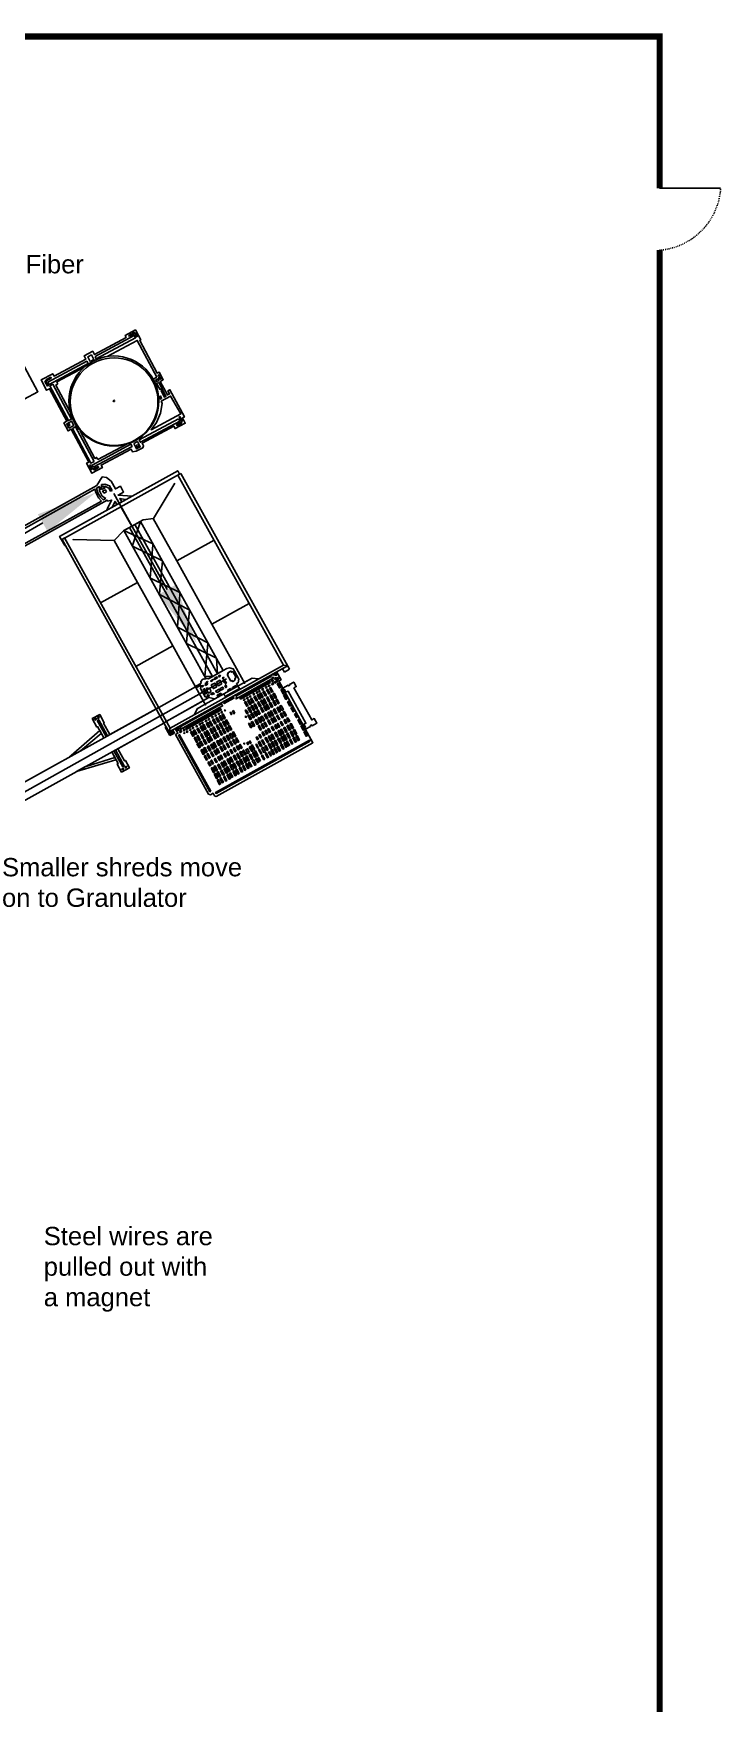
# Model space of a CAD drawing. Header units: millimetres. Extents: x 3191 to 879702, y -27549 to 222194.
# Drawn here: x 657464 to 668730, y 12165 to 39535 of the extents above; entities that cross this region are included whole.
import ezdxf
from ezdxf import colors
from ezdxf.entities.mleader import LeaderData, LeaderLine
from ezdxf.math import Vec2, Vec3

# ---------------------------------------------------------------- set-up
doc = ezdxf.new("R2010")
doc.units = ezdxf.units.MM
doc.header["$MEASUREMENT"] = 0
doc.linetypes.add('ACAD_ISO03W100', pattern=[30, 12, -18])
for name, color, linetype in [('Dashed', 7, 'ACAD_ISO03W100'), ('Flow', 20, 'Continuous'), ('Granulator', 11, 'Continuous')]:
    doc.layers.add(name, color=color, linetype=linetype)
doc.styles.get("Standard").update_dxf_attribs({"font": 'arial.ttf'})

msp = doc.modelspace()

# ---------------------------------------------------------------- linework, layer by layer
msp.add_line((668730.12653, 36996.71558), (667730.12653, 36996.71558))
at = {"const_width": 100}
for points in [[(667730.12653, 36996.71558), (667730.12653, 39485.35625), (627666.00555, 39485.35625)], [(646145.2189, -7514.64375), (667730.12653, -7514.64375), (667730.12653, 35983.22732)]]:
    msp.add_lwpolyline(points, dxfattribs=at)
at = {"layer": 'Dashed'}
msp.add_arc((667646.3381, 37065.99038), 1086.00016, 274.424952193, 356.342679491, dxfattribs=at)
at = {"layer": 'Granulator'}
for p, q in [((661563.95869, 29182.84187), (659833.59662, 32298.25963)), ((659880.0684, 32324.07093), (661661.93581, 29115.92075)), ((657933.76231, 31243.05564), (657924.21382, 31237.75223)), ((657924.21382, 31237.75223), (657977.63327, 31141.57358)), ((657933.76231, 31243.05564), (657975.6965, 31266.34669)), ((659685.99223, 28088.26605), (657933.76231, 31243.05564)), ((657975.6965, 31266.34669), (659706.05857, 28150.92893)), ((657977.63327, 31141.57358), (657992.97128, 31133.51334)), ((657992.97128, 31133.51334), (657994.2192, 31134.20646)), ((661632.29833, 29169.28134), (659672.84495, 28080.9638)), ((659706.05857, 28150.92893), (661563.95869, 29182.84187)), ((661548.79889, 29122.90417), (661632.29833, 29169.28134)), ((661578.43638, 29069.54358), (661548.79889, 29122.90417)), ((661563.95869, 29182.84187), (661632.29833, 29169.28134)), ((661632.29833, 29169.28134), (661563.95869, 29182.84187)), ((661661.93581, 29115.92075), (661578.43638, 29069.54358)), ((659625.78915, 28165.68507), (659638.93643, 28172.98732)), ((659672.84495, 28080.9638), (659625.78915, 28165.68507)), ((659638.93643, 28172.98732), (659685.99223, 28088.26605)), ((659685.99223, 28088.26605), (659672.84495, 28080.9638)), ((659672.84495, 28080.9638), (659702.43563, 28027.68748)), ((659706.05857, 28150.92893), (659685.99223, 28088.26605)), ((659685.99223, 28088.26605), (659706.05857, 28150.92893)), ((659748.44292, 28122.95234), (659685.99223, 28088.26605)), ((659702.43563, 28027.68748), (659778.03359, 28069.67602)), ((659778.03359, 28069.67602), (659748.44292, 28122.95234))]:
    msp.add_line(p, q, dxfattribs=at)
for points in [[(659141.3542, 34666.32927), (659222.8592, 34513.51019), (659206.01908, 34504.52863), (659492.25029, 33967.85492), (659524.72749, 33985.17641), (659592.11351, 33858.82994), (659542.79664, 33832.52713), (659661.52463, 33609.91622), (659696.40744, 33628.52072), (659670.095, 33677.85564), (659702.57175, 33695.17689), (659940.02772, 33249.95506), (659908.75355, 33233.2752), (659954.3194, 33147.84078), (659787.12263, 33058.66754), (659766.58584, 33097.17332), (659245.75027, 32819.38928), (659269.84962, 32774.20382), (659255.24049, 32746.39955), (659147.16211, 32688.75669), (659088.32155, 32678.59927), (659064.6514, 32722.97998), (658572.58454, 32460.53953), (658594.21441, 32419.98425), (658422.0997, 32328.18806), (658335.10236, 32491.3051), (658370.5821, 32510.22797), (658084.21632, 33047.15399), (658033.63871, 33020.17877), (657963.55751, 33151.57861), (658013.38015, 33178.15116), (657727.99791, 33713.23308), (657680.29639, 33687.7918), (657589.67416, 33857.70538), (657779.90623, 33959.16434), (657801.65557, 33918.38508), (658325.92935, 34198.00287), (658297.39438, 34251.50495), (658436.55773, 34325.72676), (658463.99773, 34274.27772), (658986.24202, 34552.8131), (658968.89761, 34585.33328), (659136.79393, 34674.87962), (659141.3542, 34666.32927)], [(659486.37342, 33903.15216), (659166.21643, 34503.43556), (658673.62222, 34240.71385)], [(656857.65184, 33299.96246), (656897.05865, 33226.07603), (656857.65184, 33299.96246), (657537.18647, 33662.38755), (657145.55631, 34396.68069), (656480.21064, 34041.82319), (656349.84023, 34286.26325), (656871.8408, 33307.53005), (656349.84023, 34286.26325), (656206.11031, 34209.60589), (656770.45029, 33151.48776)], [(657863.17918, 33790.82461), (657845.76111, 33823.4829), (658293.29814, 34062.17368)], [(657863.17918, 33790.82461), (657830.53338, 33773.4132), (658071.09032, 33322.37717)], [(659486.37342, 33903.15216), (659427.37363, 33871.68503)], [(659520.5832, 33816.93627), (659484.14141, 33797.50029), (659533.96439, 33704.0839), (659568.53615, 33706.91407), (659577.85264, 33689.44597), (659556.59485, 33678.10828), (659611.27888, 33575.5776), (659637.09178, 33589.34473), (659520.5832, 33816.93627)], [(659557.22975, 33508.70545), (659712.86626, 33591.7131), (659879.59864, 33299.20766), (659392.94952, 33039.65673), (659479.94296, 33156.29204), (659545.87267, 33312.42), (659572.16856, 33467.89631), (659557.22975, 33508.70545)], [(659541.00449, 33592.58255), (659543.24017, 33541.64139), (659566.62243, 33554.11216), (659545.21036, 33594.25905), (659541.00449, 33592.58255)], [(658518.65616, 32550.96351), (658499.61806, 32586.65931), (658471.52737, 32571.67734), (658229.81952, 33024.87129)], [(658518.65616, 32550.96351), (658994.91751, 32804.9742)], [(659831.68313, 32369.30365), (659082.72307, 31953.31704), (658853.39438, 31970.32579), (658942.68936, 32019.92191), (658890.37945, 32114.1029), (658809.52172, 32069.19298), (658737.30307, 32199.21853), (658663.191, 32256.45969), (658591.79986, 32267.38867), (658503.18446, 32127.12364), (656807.1904, 31185.1364)], [(659831.68313, 32369.30365), (657893.60642, 31292.85911), (657924.21382, 31237.75223), (659861.14217, 32313.55894), (659830.53476, 32368.66582), (659861.14217, 32313.55894), (659880.0684, 32324.07093)], [(658581.80925, 31870.40831), (658533.50137, 31922.94891), (658484.80862, 32010.61741), (658472.07776, 32063.79938), (656825.92388, 31149.49431), (656931.42554, 30959.54461), (658581.80925, 31870.40831)], [(659783.34207, 32162.8817), (659433.76537, 31585.39755), (659260.87676, 31562.17353), (658940.55595, 31384.26128), (658789.71575, 31227.68019), (658113.96279, 31240.13429), (658789.71575, 31227.68019), (659172.19311, 30539.05161), (658566.50029, 30202.63833), (659172.19311, 30539.05161), (659750.90588, 29497.11243), (659145.21305, 29160.69916), (659750.90588, 29497.11243), (660123.38885, 28826.47817), (659517.69603, 28490.0649), (660123.38885, 28826.47817), (660287.0403, 28531.83312), (660281.33013, 28542.11396), (660149.60536, 28468.95152), (660102.82627, 28372.83478), (660103.47722, 28371.66278)], [(658650.7149, 31915.57578), (658592.11803, 31954.29116), (658545.39294, 32038.41701), (658545.75569, 32108.72094), (658498.80482, 32082.64353), (658521.71654, 32009.04442), (658563.76917, 31933.33107), (658607.84756, 31889.44898), (658651.6986, 31913.80468)], [(658642.19689, 32086.39009), (658634.57332, 32100.11588), (658583.74396, 32106.06661), (658572.22706, 32099.66991), (658566.1162, 32062.67316), (658589.59119, 32075.71161), (658595.98526, 32064.19947), (658642.19689, 32086.39009)], [(658754.18283, 32045.46375), (658712.8681, 32119.84855), (658633.70003, 32146.55863), (658582.71949, 32140.25899), (658579.17133, 32122.64568), (658648.60129, 32111.38347), (658701.44333, 32085.11436), (658728.74068, 32035.96704), (658754.18283, 32045.46375)], [(658663.2419, 32024.50024), (658644.79762, 32057.70812), (658598.73267, 32032.12277), (658625.00105, 32001.52274), (658663.2419, 32024.50024)], [(656944.58636, 30927.32323), (658672.44266, 31887.00737), (658681.07312, 31871.46872), (658744.99768, 31887.85483), (658675.9719, 31748.12896), (658661.85922, 31719.56128), (658754.75468, 31771.15718), (658802.41731, 31865.86659), (658831.38195, 31813.71742), (658913.76766, 31859.476), (658882.34377, 31916.05293), (658969.53467, 31897.85415), (658979.22409, 31895.83174)], [(659260.87676, 31562.17353), (659075.02938, 31458.95037), (658897.60528, 31778.39229)], [(660759.4098, 29084.20424), (660739.56348, 29119.9364), (660679.58829, 29140.19867), (660637.57511, 29127.75105), (660576.46754, 29093.81075), (659218.54959, 31538.66422), (658946.61391, 31387.62599), (660292.87786, 28963.75489), (660275.67287, 28954.19891), (660255.71307, 28960.29477), (660234.13249, 28948.3085), (660211.29591, 28915.37479), (660214.62445, 28888.38273), (660118.62178, 28835.06102), (660131.12442, 28812.55073), (660207.89259, 28855.18923), (660212.06009, 28847.68587), (660204.59406, 28798.13037), (660280.91194, 28660.7244), (660294.04787, 28668.02035), (660312.64656, 28634.53448)], [(660398.43735, 28994.9294), (660282.88916, 28997.22556), (660274.19162, 28997.3984), (660323.20399, 29537.40283), (660324.17094, 29548.05632), (659839.37637, 29797.87428), (659825.66892, 29804.93782), (659864.36209, 30342.30924), (659866.50421, 30372.05904), (659395.87742, 30599.931), (659379.78767, 30607.72147), (659422.2039, 31151.95064), (659423.57397, 31169.52956), (658946.61391, 31387.62599), (659218.54959, 31538.66422), (659090.48652, 31145.291), (659087.059, 31134.76266), (659568.76745, 30894.77931), (659579.00949, 30889.67681), (659530.53305, 30350.69176), (659529.42005, 30338.31693), (660015.55483, 30091.47005), (660025.01734, 30086.66523), (659974.90959, 29552.86902), (659973.57417, 29538.64289), (660454.47795, 29301.16269), (660463.87877, 29296.52037), (660482.10271, 29041.39873)], [(660576.46754, 29093.81075), (660482.10271, 29041.39873), (659124.18476, 31486.2522), (659040.5194, 31439.78288), (660398.43735, 28994.9294)], [(661050.63739, 28968.65401), (660921.82721, 28897.11039), (660929.34812, 28883.56942), (660391.01347, 29852.81011), (661003.04109, 30192.74186), (660391.01347, 29852.81011), (659814.02241, 30891.64946), (660426.05003, 31231.5812), (659814.02241, 30891.64946), (659429.89541, 31583.24811)], [(661735.35615, 28810.06994), (661773.40336, 28831.20208), (661732.01682, 28905.71618), (661662.13406, 28866.90197), (661669.03181, 28854.48295), (661646.51376, 28841.976), (661640.04712, 28853.61881), (661555.41111, 28806.61037), (661489.88235, 28924.59113), (661524.04739, 28943.56704), (661453.75902, 29070.11722), (659788.60915, 28145.26143), (659833.01496, 28065.31132), (659794.19096, 28043.74773), (660335.49326, 27069.16397), (660366.19056, 27057.77612), (660410.44988, 27082.35858), (660433.72986, 27040.44432), (660459.60603, 27030.44134), (662046.56078, 27911.86608), (661555.41111, 28806.61037)], [(660576.46754, 29093.81075), (660336.97915, 28960.79436), (660292.87786, 28963.75489)], [(660771.99132, 28935.87447), (660730.94307, 28913.0755), (660720.72307, 28931.47601), (660701.02748, 28920.5367), (660641.03647, 29028.54708), (660658.89162, 29038.46417), (660649.08036, 29056.12878), (660702.09304, 29085.57302), (660712.41519, 29066.98858), (660731.55887, 29077.62134), (660786.64443, 28978.44295), (660766.76457, 28967.4013), (660773.40748, 28955.44112), (660763.65159, 28950.02251), (660771.99132, 28935.87447)], [(660759.4098, 29084.20424), (660833.69133, 28950.4646), (660820.01814, 28893.77961), (660794.68506, 28879.70913), (660817.27378, 28839.03944)], [(660281.33013, 28542.11396), (660249.48327, 28599.45239), (659601.85625, 28239.74807), (660341.51731, 28650.56984), (660437.45136, 28628.07887), (660281.64754, 28541.54247), (661050.63739, 28968.65401), (661154.46865, 28957.95339), (661158.34129, 28957.55428)], [(660313.12554, 28725.55474), (660305.26423, 28739.70857), (660293.17013, 28732.99128), (660287.11042, 28743.90143), (660271.1813, 28735.05409), (660285.10231, 28709.99011), (660313.12554, 28725.55474)], [(660321.8245, 28905.16987), (660314.808, 28892.78444), (660320.21267, 28883.05364), (660314.07965, 28864.21403), (660287.23623, 28849.30468), (660278.88365, 28864.34303), (660290.09311, 28870.56898), (660282.39557, 28884.42797), (660300.97948, 28894.74982), (660299.21329, 28907.65888), (660315.43715, 28916.66992), (660321.8245, 28905.16987)], [(660380.80409, 28749.64045), (660349.03135, 28806.84544), (660325.72779, 28793.9022), (660317.3752, 28808.94054), (660296.43124, 28797.30787), (660336.06528, 28725.94906), (660380.31281, 28750.52497)], [(660524.31238, 28766.45629), (660511.5378, 28789.45617), (660451.36158, 28756.03316), (660458.40397, 28743.35375), (660470.23479, 28745.6805), (660476.62202, 28734.18066), (660526.47384, 28761.86931), (660524.31238, 28766.45629)], [(660630.35603, 28886.00526), (660593.89021, 28951.65987), (660576.53239, 28942.019), (660574.13194, 28930.86767), (660588.45784, 28905.07471), (660600.54717, 28897.67595), (660612.69522, 28875.80408), (660630.52243, 28885.70565)], [(660921.82721, 28897.11039), (660817.27378, 28839.03944), (660840.00689, 28798.10978), (660608.25273, 28669.38913), (660585.51963, 28710.31879)], [(661488.40135, 28955.01001), (661473.94129, 28981.04452), (661449.12258, 28967.25973), (661442.82812, 28978.59254), (661416.47723, 28963.95676), (661423.45211, 28951.39888), (661433.86995, 28957.18514), (661441.35512, 28943.70852), (661462.49688, 28955.45105), (661469.30162, 28943.19949), (661488.91164, 28954.09126)], [(661924.77389, 28133.72946), (661911.40949, 28157.79129), (661925.06818, 28165.37758), (661898.33938, 28213.50124), (661930.95172, 28231.61475), (661639.38452, 28756.56478), (661615.32774, 28743.20319), (661598.66082, 28749.9652), (661581.5764, 28780.72473), (661572.41394, 28775.63573)], [(661735.35615, 28810.06994), (662027.00853, 28284.96653), (662068.3882, 28307.94958), (662110.63697, 28231.88307), (662032.98897, 28188.7559), (662025.6601, 28201.95112), (662002.36614, 28189.01321), (662007.53942, 28179.699), (661924.77389, 28133.72946)], [(659517.69603, 28490.0649), (656384.58458, 26749.87543), (656366.46249, 26782.50321), (656344.33524, 26770.21331), (656333.62168, 26789.50247), (656047.85188, 26630.78051), (656057.54511, 26613.32842), (656046.05925, 26606.94895), (656065.1906, 26572.50404), (652754.18782, 24733.51035), (652712.06305, 24648.13567), (652797.22347, 24494.80922), (652877.4438, 24497.6967), (656194.88835, 26340.26828), (656220.32115, 26294.47799), (656526.15506, 26464.34394), (656500.70915, 26510.15784), (659604.89308, 28234.28042)], [(659475.76183, 28466.77385), (658718.66129, 28046.26587), (658615.77405, 28231.50845), (658626.26306, 28237.33425), (658550.55474, 28373.64274), (658428.18109, 28305.67409), (658504.44398, 28168.36713), (658516.43154, 28175.02525), (658618.76421, 27990.78113), (658551.37394, 28112.11346), (658085.70361, 27703.78117), (658057.48159, 27679.03413), (658236.60445, 27778.52236), (658573.46054, 28063.9045), (658576.64954, 28066.60619)], [(660429.883, 28704.36242), (660419.07367, 28723.82401), (660412.28913, 28720.05575), (660406.39318, 28730.67106), (660373.94502, 28712.64874), (660380.49613, 28700.85385), (660397.01516, 28710.02883), (660402.25595, 28700.59309), (660418.77498, 28709.76807), (660423.36073, 28701.51169), (660429.883, 28704.36242)], [(659604.89308, 28234.28042), (658846.56689, 27813.09169), (658957.70252, 27612.99836), (658971.08297, 27620.43012), (659037.83456, 27500.2477), (658910.11249, 27429.30843), (658836.25233, 27562.28942), (658854.36423, 27572.34911), (658750.33717, 27759.64388)], [(658750.33717, 27759.64388), (658801.60692, 27667.33562), (658342.86022, 27527.72503), (658320.56361, 27520.9395), (658170.19967, 27437.42452), (658813.5307, 27630.15258), (658821.01394, 27632.3944)]]:
    msp.add_lwpolyline(points, dxfattribs=at)
for points in [[(658475.09074, 34242.11912), (658495.39569, 34204.04803), (659136.3184, 34545.87972), (659116.01345, 34583.9508)], [(659037.54839, 34569.5845), (659028.66819, 34586.23457), (659118.54858, 34634.17165), (659127.42878, 34617.52158)], [(659140.68046, 34627.033), (659170.36659, 34571.37252), (659152.2955, 34561.73443), (659122.60937, 34617.3949)], [(658392.25889, 34161.28891), (658353.69209, 34233.60034), (658414.08773, 34265.81193), (658452.65453, 34193.5005)], [(657700.73017, 33822.41922), (657721.79438, 33782.92455), (658360.77282, 34123.71927), (658339.70861, 34163.21394)], [(659516.0211, 33915.2711), (659506.88639, 33932.39835), (659520.67725, 33939.75361), (659529.81195, 33922.62635)], [(657695.14333, 33754.86567), (657653.36007, 33833.20785), (657666.73724, 33840.34247), (657708.5205, 33762.00029)], [(657695.14333, 33754.86567), (657653.82658, 33832.33316), (657653.82658, 33832.33316), (657695.14333, 33754.86567)], [(657669.39799, 33858.26038), (657677.00993, 33843.98826), (657756.42772, 33886.34519), (657748.81578, 33900.61731)], [(657783.21355, 33787.20455), (658087.8237, 33216.07094), (658037.71612, 33189.34641), (657733.10597, 33760.48002)], [(659505.97634, 33875.69487), (659520.18504, 33849.05405), (659483.09133, 33829.27038), (659468.88264, 33855.9112)], [(659533.1195, 33861.45178), (659517.13448, 33891.42315), (659537.58323, 33902.32934), (659553.56825, 33872.35798)], [(658046.81938, 33068.0946), (658009.95808, 33137.20828), (658091.19278, 33180.53425), (658128.05408, 33111.42056)], [(659842.28518, 33216.38635), (659862.34743, 33178.77031), (659218.63521, 32835.45086), (659198.57296, 32873.0669)], [(659888.23599, 33165.73324), (659896.60907, 33150.034), (659819.56893, 33108.94518), (659811.19585, 33124.64442)], [(659866.75566, 33257.54657), (659905.57649, 33184.75884), (659891.30965, 33177.14972), (659852.48882, 33249.93745)], [(658459.09198, 32518.12305), (658154.48183, 33089.25665), (658102.85603, 33061.72239), (658407.46618, 32490.58878)], [(659107.70563, 32815.38461), (659155.1531, 32726.42223), (659216.02473, 32758.88769), (659168.57726, 32847.85007)], [(658444.61806, 32428.47796), (658426.79534, 32461.89496), (659063.00763, 32801.21438), (659080.83036, 32767.79738)], [(658432.63881, 32397.68125), (658397.80267, 32462.99783), (658381.09998, 32454.08957), (658415.93613, 32388.77299)], [(658458.91184, 32379.50239), (658448.78557, 32398.4888), (658523.18784, 32438.17073), (658533.31411, 32419.18432)], [(660530.26612, 29001.00313), (660507.74763, 28988.49594), (660498.89162, 29004.44068), (660521.41011, 29016.94788)], [(661456.19074, 29013.68846), (661423.41233, 29020.73172), (661384.06285, 29023.7242), (661434.92594, 29051.97452)], [(660254.14548, 28835.71458), (660237.0038, 28826.19377), (660228.79946, 28840.96522), (660245.94114, 28850.48604)], [(660278.78977, 28783.68553), (660254.55528, 28770.22523), (660247.1713, 28783.51967), (660271.40579, 28796.97996)], [(660412.04363, 28935.34012), (660377.32755, 28916.05815), (660370.81579, 28927.7822), (660405.53186, 28947.06417)], [(660470.23201, 28828.36466), (660413.93579, 28797.09667), (660379.81423, 28858.53059), (660436.11045, 28889.79857)], [(660480.95521, 28974.84232), (660432.63382, 28948.0037), (660425.08018, 28961.60359), (660473.40157, 28988.44221)], [(660554.1559, 28876.20469), (660497.39029, 28844.676), (660464.31048, 28904.23429), (660521.07609, 28935.76299)], [(660581.8623, 28796.48029), (660540.57826, 28773.55035), (660526.51286, 28798.8743), (660567.7969, 28821.80423)], [(660586.76796, 28969.27255), (660571.85839, 28960.99149), (660564.09118, 28974.97591), (660579.00075, 28983.25697)], [(660635.91121, 28824.41888), (660618.24032, 28814.60414), (660602.39943, 28843.12474), (660620.07032, 28852.93949)], [(660703.02648, 28783.79203), (660657.80873, 28758.67724), (660649.11203, 28774.33516), (660694.32977, 28799.44995)], [(660788.8655, 28831.8553), (660735.37208, 28802.14404), (660726.67538, 28817.80196), (660780.16879, 28847.51322)], [(661412.94442, 28978.84709), (660785.43042, 28630.31393), (660791.4682, 28679.35593), (661351.57345, 28990.449)], [(661351.86997, 28898.59208), (660860.82703, 28625.85753), (660848.71003, 28647.67351), (661339.75296, 28920.40806)], [(661115.12164, 28735.48733), (661133.82825, 28745.87734), (661140.75223, 28733.41109), (661122.04563, 28723.02109)], [(661154.16746, 28757.17412), (661172.87406, 28767.56412), (661179.79805, 28755.09788), (661161.09144, 28744.70788)], [(661208.83151, 28787.53557), (661227.53811, 28797.92557), (661234.4621, 28785.45933), (661215.7555, 28775.06933)], [(661226.08737, 28745.46579), (661246.35278, 28756.72159), (661283.56929, 28689.71539), (661263.30387, 28678.4596)], [(661266.6193, 28819.632), (661285.3259, 28830.022), (661292.24989, 28817.55576), (661273.54328, 28807.16576)], [(661283.87515, 28777.56222), (661304.14057, 28788.81802), (661341.35708, 28721.81183), (661321.09166, 28710.55603)], [(661315.03632, 28846.52373), (661333.74292, 28856.91373), (661340.66691, 28844.44749), (661321.9603, 28834.05749)], [(661332.29217, 28804.45395), (661352.55759, 28815.70975), (661389.7741, 28748.70356), (661369.50868, 28737.44776)], [(661399.81954, 28917.4326), (661383.88648, 28908.58308), (661368.23558, 28936.76162), (661384.16864, 28945.61114)], [(661404.84701, 28877.3419), (661378.19004, 28862.53611), (661370.70486, 28876.01274), (661397.36184, 28890.81853)], [(661444.06661, 28899.12521), (661427.52095, 28889.93543), (661417.82424, 28907.3938), (661434.3699, 28916.58358)], [(661443.88711, 28918.0899), (661462.59371, 28928.47991), (661469.5177, 28916.01366), (661450.8111, 28905.62366)], [(661461.14297, 28876.02012), (661481.40838, 28887.27592), (661518.62489, 28820.26973), (661498.35947, 28809.01393)], [(661518.26868, 28782.35043), (661537.75426, 28793.17309), (661576.70185, 28723.05017), (661557.21628, 28712.22752)], [(660547.86922, 28547.30919), (659881.83949, 28177.38366), (659871.06482, 28128.49885), (660566.07927, 28514.52305)], [(659959.83578, 28148.89028), (660531.9395, 28466.64753), (660542.32554, 28447.94805), (659970.22182, 28130.1908)], [(660332.51544, 28699.48779), (660315.07859, 28689.80303), (660328.04159, 28666.46389), (660345.47844, 28676.14865)], [(660545.35437, 28701.95357), (660485.77373, 28668.86136), (660474.83397, 28688.55778), (660534.4146, 28721.65)], [(660586.86347, 28562.40145), (660745.08846, 28650.28261), (660751.14697, 28639.37462), (660592.92198, 28551.49346)], [(660906.5537, 28617.57999), (660925.2603, 28627.96999), (660932.18429, 28615.50375), (660913.47768, 28605.11375)], [(660923.80955, 28575.51021), (660944.07497, 28586.766), (660981.29148, 28519.75981), (660961.02606, 28508.50402)], [(660956.53215, 28645.33897), (660975.23875, 28655.72897), (660982.16274, 28643.26273), (660963.45613, 28632.87272)], [(660973.788, 28603.26919), (660994.05342, 28614.52498), (661031.26993, 28547.51879), (661011.00451, 28536.263)], [(660980.93527, 28481.84052), (661000.42084, 28492.66317), (661039.36844, 28422.54026), (661019.88286, 28411.7176)], [(661003.38686, 28671.36296), (661022.09347, 28681.75297), (661029.01745, 28669.28672), (661010.31085, 28658.89672)], [(661020.64272, 28629.29318), (661040.90813, 28640.54898), (661078.12464, 28573.54279), (661057.85923, 28562.28699)], [(661030.91372, 28509.59949), (661050.39929, 28520.42215), (661089.34689, 28450.29924), (661069.86131, 28439.47658)], [(661062.80061, 28706.42724), (661081.50721, 28716.81724), (661088.4312, 28704.351), (661069.7246, 28693.961)], [(661077.76843, 28535.62349), (661097.25401, 28546.44615), (661136.2016, 28476.32323), (661116.71603, 28465.50058)], [(661080.05647, 28664.35746), (661100.32188, 28675.61326), (661137.53839, 28608.60707), (661117.27297, 28597.35127)], [(661132.3775, 28693.41755), (661152.64291, 28704.67335), (661189.85942, 28637.66716), (661169.59401, 28626.41136)], [(661137.18218, 28570.68777), (661156.66776, 28581.51042), (661195.61535, 28511.38751), (661176.12978, 28500.56485)], [(661171.42331, 28715.10434), (661191.68873, 28726.36013), (661228.90524, 28659.35394), (661208.63982, 28648.09815)], [(661185.56141, 28476.23803), (661205.82682, 28487.49382), (661242.61065, 28421.26665), (661222.34523, 28410.01085)], [(661189.50321, 28599.74786), (661208.98879, 28610.57052), (661247.93638, 28540.4476), (661228.45081, 28529.62495)], [(661228.54903, 28621.43465), (661248.0346, 28632.2573), (661286.9822, 28562.13439), (661267.49662, 28551.31173)], [(661237.88244, 28505.29812), (661258.14786, 28516.55392), (661294.93168, 28450.32674), (661274.66627, 28439.07095)], [(661276.92826, 28526.9849), (661297.19367, 28538.2407), (661333.9775, 28472.01353), (661313.71208, 28460.75773)], [(661283.21308, 28651.7961), (661302.69866, 28662.61875), (661341.64625, 28592.49584), (661322.16068, 28581.67318)], [(661331.59231, 28557.34636), (661351.85772, 28568.60215), (661388.64155, 28502.37498), (661368.37613, 28491.11918)], [(661341.00087, 28683.89253), (661360.48644, 28694.71519), (661399.43404, 28624.59227), (661379.94846, 28613.76961)], [(661389.3801, 28589.44279), (661409.64551, 28600.69858), (661446.42934, 28534.47141), (661426.16392, 28523.21562)], [(661389.41789, 28710.78426), (661408.90346, 28721.60692), (661447.85106, 28651.484), (661428.36548, 28640.66134)], [(661437.79711, 28616.33452), (661458.06253, 28627.59031), (661494.84636, 28561.36314), (661474.58094, 28550.10735)], [(661452.21771, 28483.65297), (661474.82091, 28496.20722), (661513.3357, 28426.86354), (661490.73251, 28414.30929)], [(661500.63473, 28510.5447), (661523.23793, 28523.09895), (661561.75272, 28453.75527), (661539.14952, 28441.20102)], [(661566.64791, 28687.90069), (661586.91332, 28699.15649), (661623.69715, 28632.92931), (661603.43174, 28621.67352)], [(661629.48553, 28582.11088), (661652.08872, 28594.66512), (661690.60351, 28525.32144), (661668.00032, 28512.7672)], [(661684.35879, 28485.15089), (661703.06496, 28495.54065), (661739.41598, 28430.09271), (661720.70981, 28419.70295)], [(658491.12136, 28314.18707), (658462.96277, 28298.54726), (658472.34315, 28281.65842), (658500.50174, 28297.29823)], [(658510.99239, 28273.25063), (658535.40633, 28286.8106), (658674.63666, 28036.13437), (658650.22271, 28022.5744)], [(658549.24083, 28326.00585), (658521.39531, 28310.53993), (658512.53605, 28326.49052), (658540.38157, 28341.95645)], [(660126.48319, 28182.27934), (660145.18979, 28192.66934), (660152.11378, 28180.2031), (660133.40718, 28169.8131)], [(660182.70867, 28213.50804), (660201.41528, 28223.89804), (660208.33926, 28211.4318), (660189.63266, 28201.04179)], [(660220.80142, 28238.75104), (660239.50803, 28249.14105), (660246.43201, 28236.67481), (660227.72541, 28226.2848)], [(660238.05728, 28196.68126), (660258.32269, 28207.93706), (660295.5392, 28140.93087), (660275.27379, 28129.67507)], [(660280.5846, 28270.93443), (660299.29121, 28281.32444), (660306.21519, 28268.85819), (660287.50859, 28258.46819)], [(660297.84046, 28228.86465), (660318.10587, 28240.12045), (660355.32238, 28173.11426), (660335.05697, 28161.85846)], [(660326.6586, 28296.52481), (660345.36521, 28306.91481), (660352.28919, 28294.44857), (660333.58259, 28284.05856)], [(660343.91446, 28254.45503), (660364.17987, 28265.71082), (660401.39638, 28198.70463), (660381.13097, 28187.44883)], [(660385.2271, 28329.05486), (660403.93371, 28339.44487), (660410.8577, 28326.97862), (660392.15109, 28316.58862)], [(660402.48296, 28286.98508), (660422.74838, 28298.24088), (660459.96488, 28231.23469), (660439.69947, 28219.97889)], [(660437.54814, 28358.11496), (660456.25474, 28368.50496), (660463.17873, 28356.03872), (660444.47212, 28345.64871)], [(660454.80399, 28316.04518), (660475.06941, 28327.30097), (660512.28592, 28260.29478), (660492.0205, 28249.03898)], [(660459.60868, 28193.31539), (660479.09425, 28204.13805), (660518.04185, 28134.01513), (660498.55627, 28123.19248)], [(660489.86961, 28387.17529), (660508.57621, 28397.56529), (660515.5002, 28385.09905), (660496.79359, 28374.70905)], [(660507.12546, 28345.10551), (660527.39088, 28356.36131), (660564.60739, 28289.35512), (660544.34197, 28278.09932)], [(660511.92971, 28222.37548), (660531.41528, 28233.19814), (660570.36288, 28163.07523), (660550.8773, 28152.25257)], [(660535.51008, 28413.5462), (660554.21669, 28423.9362), (660561.14067, 28411.46996), (660542.43407, 28401.07996)], [(660552.76594, 28371.47642), (660573.03135, 28382.73221), (660610.24786, 28315.72602), (660589.98245, 28304.47023)], [(660564.25118, 28251.43582), (660583.73675, 28262.25848), (660622.68435, 28192.13556), (660603.19877, 28181.3129)], [(660606.48747, 28447.79941), (660597.89742, 28443.02834), (660603.53383, 28432.8803), (660612.12388, 28437.65138)], [(660609.89165, 28277.80673), (660629.37723, 28288.62938), (660668.32482, 28218.50647), (660648.83925, 28207.68381)], [(660658.27088, 28183.35699), (660678.5363, 28194.61278), (660715.32012, 28128.38561), (660695.05471, 28117.12981)], [(660700.69535, 28414.32356), (660687.41969, 28406.95001), (660706.06338, 28373.38311), (660719.33904, 28380.75667)], [(660765.84431, 28396.37222), (660748.6642, 28386.83006), (660726.11844, 28427.42242), (660743.29854, 28436.96458)], [(660953.51057, 28448.51224), (660935.54931, 28438.53622), (660964.59878, 28386.23432), (660982.56004, 28396.21034)], [(660948.01734, 28344.33868), (660937.86542, 28338.70012), (660944.80253, 28326.21026), (660954.95445, 28331.84883)], [(660948.01734, 28344.33868), (660948.01734, 28344.33868), (660954.52092, 28332.62936), (660954.52092, 28332.62936)], [(660999.73045, 28368.97555), (660979.4266, 28357.69841), (661017.14751, 28289.78409), (661037.45135, 28301.06123)], [(661006.4618, 28233.60017), (660990.84356, 28224.9255), (661028.99798, 28156.23064), (661044.61622, 28164.90531)], [(661029.31449, 28387.39078), (661049.57991, 28398.64657), (661086.36374, 28332.4194), (661066.09832, 28321.1636)], [(661094.76746, 28188.67468), (661074.46362, 28177.39754), (661034.14133, 28249.99551), (661054.44517, 28261.27265)], [(661079.29294, 28415.14975), (661099.55836, 28426.40555), (661136.34219, 28360.17838), (661116.07677, 28348.92258)], [(661092.15211, 28281.60096), (661114.75531, 28294.1552), (661153.2701, 28224.81153), (661130.6669, 28212.25728)], [(661126.14766, 28441.17375), (661146.41308, 28452.42955), (661183.1969, 28386.20237), (661162.93149, 28374.94658)], [(661142.13056, 28309.35994), (661164.73376, 28321.91418), (661203.24855, 28252.5705), (661180.64535, 28240.01626)], [(661147.02537, 28184.64097), (661165.73154, 28195.03073), (661202.08257, 28129.58279), (661183.3764, 28119.19303)], [(661188.98528, 28335.38394), (661211.58847, 28347.93818), (661250.10327, 28278.5945), (661227.50007, 28266.04026)], [(661197.00382, 28212.39995), (661215.70999, 28222.78971), (661252.06102, 28157.34177), (661233.35485, 28146.95201)], [(661243.85854, 28238.42394), (661262.56471, 28248.81371), (661298.91573, 28183.36577), (661280.20956, 28172.97601)], [(661248.39902, 28370.44821), (661271.00222, 28383.00246), (661309.51701, 28313.65878), (661286.91382, 28301.10453)], [(661300.72006, 28399.50831), (661323.32325, 28412.06255), (661361.83805, 28342.71887), (661339.23485, 28330.16463)], [(661303.27229, 28273.48822), (661321.97845, 28283.87798), (661358.32948, 28218.43004), (661339.62331, 28208.04028)], [(661339.76587, 28421.19509), (661362.36907, 28433.74933), (661400.88386, 28364.40566), (661378.28067, 28351.85141)], [(661355.59332, 28302.54831), (661374.29949, 28312.93807), (661410.65051, 28247.49014), (661391.94434, 28237.10038)], [(661394.42992, 28451.55654), (661417.03312, 28464.11079), (661455.54791, 28394.76711), (661432.94472, 28382.21286)], [(661394.63913, 28324.2351), (661413.3453, 28334.62486), (661449.69633, 28269.17692), (661430.99016, 28258.78716)], [(661415.797, 28195.97474), (661434.50361, 28206.36475), (661465.22893, 28151.04556), (661446.52233, 28140.65556)], [(661449.30319, 28354.59655), (661468.00935, 28364.98631), (661504.36038, 28299.53837), (661485.65421, 28289.14861)], [(661454.84282, 28217.66153), (661473.54942, 28228.05153), (661504.27474, 28172.73235), (661485.56814, 28162.34235)], [(661507.09097, 28386.69298), (661525.79714, 28397.08274), (661562.14817, 28331.63481), (661543.442, 28321.24504)], [(661509.50687, 28248.02298), (661528.21347, 28258.41298), (661558.9388, 28203.0938), (661540.23219, 28192.7038)], [(661555.50799, 28413.58471), (661574.21416, 28423.97447), (661610.56519, 28358.52654), (661591.85902, 28348.13677)], [(661567.29466, 28280.11941), (661586.00126, 28290.50942), (661616.72658, 28235.19023), (661598.01998, 28224.80023)], [(661615.71168, 28307.01114), (661634.41828, 28317.40115), (661665.1436, 28262.08196), (661646.437, 28251.69196)], [(661620.43683, 28186.27614), (661641.48165, 28197.96484), (661680.42925, 28127.84192), (661659.38443, 28116.15323)], [(661668.85385, 28213.16787), (661689.89867, 28224.85657), (661728.84627, 28154.73365), (661707.80145, 28143.04496)], [(661744.56247, 28378.57732), (661763.26908, 28388.96732), (661793.9944, 28333.64814), (661775.28779, 28323.25813)], [(661797.70464, 28284.73405), (661818.74947, 28296.42274), (661857.69706, 28226.29983), (661836.65224, 28214.61113)], [(661849.02748, 28186.8217), (661871.63111, 28199.37619), (661910.57871, 28129.25328), (661887.97508, 28116.69879)], [(659708.58592, 28045.88188), (659732.14711, 28058.96821), (659716.01323, 28088.01632), (659692.45205, 28074.92999)], [(659763.71428, 28076.61092), (659746.76603, 28067.19754), (659728.63046, 28099.84959), (659745.57871, 28109.26296)], [(659849.89465, 28165.60129), (659815.57767, 28146.54099), (659834.29067, 28112.84931), (659847.43577, 28135.37976)], [(660374.64902, 27117.50616), (660358.22168, 27108.38211), (659844.28914, 28033.6882), (659860.71648, 28042.81225)], [(659881.11549, 28114.343), (659856.95305, 28100.92272), (659869.50274, 28078.32772), (659893.66518, 28091.748)], [(659917.66049, 28127.50428), (659934.02844, 28136.59535), (659945.71265, 28115.55861), (659929.3447, 28106.46754)], [(659927.56602, 28076.54273), (659936.13948, 28081.3046), (659943.92895, 28067.2801), (659935.35549, 28062.51824)], [(659971.03959, 28095.59124), (659986.62814, 28104.24941), (659994.85029, 28089.4459), (659979.26174, 28080.78773)], [(660022.8287, 28125.37552), (660041.53531, 28135.76552), (660048.4593, 28123.29928), (660029.75269, 28112.90927)], [(660040.08456, 28083.30574), (660060.34998, 28094.56153), (660097.56649, 28027.55534), (660077.30107, 28016.29954)], [(660066.87473, 28155.30017), (660085.58134, 28165.69018), (660092.50533, 28153.22393), (660073.79872, 28142.83393)], [(660084.13059, 28113.23039), (660104.39601, 28124.48619), (660141.61251, 28057.48), (660121.3471, 28046.2242)], [(660097.21028, 27989.63604), (660116.69585, 28000.4587), (660155.64345, 27930.33579), (660136.15787, 27919.51313)], [(660141.25631, 28019.5607), (660160.74188, 28030.38336), (660199.68947, 27960.26044), (660180.2039, 27949.43778)], [(660143.73904, 28140.20956), (660164.00446, 28151.46535), (660201.22097, 28084.45916), (660180.95555, 28073.20337)], [(660189.63553, 27925.11096), (660209.90095, 27936.36675), (660246.68477, 27870.13958), (660226.41936, 27858.88379)], [(660199.96453, 28171.43826), (660220.22994, 28182.69405), (660257.44645, 28115.68786), (660237.18104, 28104.43207)], [(660200.86476, 28046.53987), (660220.35033, 28057.36252), (660259.29793, 27987.23961), (660239.81236, 27976.41695)], [(660249.24399, 27952.09012), (660269.5094, 27963.34592), (660306.29323, 27897.11875), (660286.02781, 27885.86295)], [(660257.09024, 28077.76856), (660276.57582, 28088.59122), (660315.52341, 28018.46831), (660296.03784, 28007.64565)], [(660295.18299, 28103.01157), (660314.66857, 28113.83423), (660353.61616, 28043.71131), (660334.13059, 28032.88866)], [(660305.46947, 27983.31882), (660325.73489, 27994.57462), (660362.51871, 27928.34745), (660342.2533, 27917.09165)], [(660343.56222, 28008.56183), (660363.82764, 28019.81763), (660400.61146, 27953.59046), (660380.34605, 27942.33466)], [(660354.96617, 28135.19496), (660374.45175, 28146.01762), (660413.39934, 28075.8947), (660393.91377, 28065.07205)], [(660401.04017, 28160.78533), (660420.52575, 28171.60799), (660459.47334, 28101.48508), (660439.98777, 28090.66242)], [(660403.3454, 28040.74522), (660423.61082, 28052.00102), (660460.39464, 27985.77384), (660440.12923, 27974.51805)], [(660449.4194, 28066.33559), (660469.68482, 28077.59139), (660506.46864, 28011.36422), (660486.20323, 28000.10842)], [(662000.95462, 27936.28043), (660459.62413, 27080.19627), (660450.58378, 27096.4729), (661991.91427, 27952.55706)], [(660466.18302, 27934.95541), (660488.78621, 27947.50965), (660527.30101, 27878.16597), (660504.69781, 27865.61173)], [(660507.9879, 28098.86565), (660528.25332, 28110.12145), (660565.03715, 28043.89427), (660544.77173, 28032.63848)], [(660512.25702, 27960.54578), (660534.86021, 27973.10002), (660573.37501, 27903.75634), (660550.77181, 27891.2021)], [(660560.30894, 28127.92574), (660580.57435, 28139.18154), (660617.35818, 28072.95437), (660597.09276, 28061.69857)], [(660570.82552, 27993.07583), (660593.42872, 28005.63008), (660631.94351, 27936.2864), (660609.34031, 27923.73216)], [(660612.63041, 28156.98608), (660632.89582, 28168.24187), (660669.67965, 28102.0147), (660649.41423, 28090.75891)], [(660623.14655, 28022.13593), (660645.74975, 28034.69017), (660684.26454, 27965.34649), (660661.66135, 27952.79225)], [(660675.46802, 28051.19626), (660698.07122, 28063.75051), (660736.58601, 27994.40683), (660713.98282, 27981.85258)], [(660678.01981, 27925.17594), (660696.72598, 27935.5657), (660733.07701, 27870.11776), (660714.37084, 27859.728)], [(660721.1085, 28077.56717), (660743.71169, 28090.12141), (660782.22649, 28020.77774), (660759.62329, 28008.22349)], [(660730.34128, 27954.23627), (660749.04745, 27964.62603), (660785.39848, 27899.1781), (660766.69231, 27888.78833)], [(660775.98176, 27980.60718), (660794.68793, 27990.99694), (660831.03895, 27925.549), (660812.33278, 27915.15924)], [(660996.48181, 27890.98253), (660976.95868, 27880.13902), (660960.9165, 27909.02205), (660980.43962, 27919.86557)], [(661031.79521, 27906.5104), (661018.51999, 27899.1371), (660999.8763, 27932.70399), (661013.15152, 27940.0773)], [(661154.91894, 27971.83141), (661135.39582, 27960.9879), (661115.45144, 27996.89661), (661134.97456, 28007.74013)], [(661148.31201, 27921.17559), (661170.95844, 27933.75385), (661210.8472, 27861.93642), (661188.20077, 27849.35816)], [(661202.902, 27999.50343), (661186.50261, 27990.3949), (661161.35534, 28035.67112), (661177.75473, 28044.77965)], [(661257.27509, 27888.75459), (661241.64638, 27880.07411), (661202.62887, 27950.32289), (661218.25759, 27959.00337)], [(661207.22906, 28078.0674), (661225.93566, 28088.4574), (661256.66098, 28033.13822), (661237.95438, 28022.74822)], [(661257.27509, 27888.75459), (661257.27509, 27888.75459), (661217.81986, 27959.79149), (661217.81986, 27959.79149)], [(661257.20751, 28105.82638), (661275.91411, 28116.21638), (661306.63943, 28060.8972), (661287.93283, 28050.5072)], [(661260.37123, 27984.22413), (661281.41605, 27995.91282), (661320.36365, 27925.78991), (661299.31883, 27914.10122)], [(661304.06222, 28131.85038), (661322.76883, 28142.24038), (661353.49415, 28086.9212), (661334.78754, 28076.53119)], [(661310.34968, 28011.98311), (661331.3945, 28023.6718), (661370.3421, 27953.54889), (661349.29728, 27941.8602)], [(661357.2044, 28038.00711), (661378.24922, 28049.6958), (661417.19681, 27979.57289), (661396.15199, 27967.88419)], [(661361.67252, 27914.07077), (661384.27615, 27926.62525), (661423.22375, 27856.50234), (661400.62011, 27843.94785)], [(661363.47597, 28166.91465), (661382.18257, 28177.30465), (661412.9079, 28121.98547), (661394.20129, 28111.59547)], [(661408.52723, 27940.09476), (661431.13087, 27952.64925), (661470.07846, 27882.52634), (661447.47483, 27869.97185)], [(661416.61814, 28073.07138), (661437.66297, 28084.76008), (661476.61056, 28014.63716), (661455.56574, 28002.94847)], [(661467.94098, 27975.15904), (661490.54461, 27987.71353), (661529.49221, 27917.59061), (661506.88858, 27905.03613)], [(661468.93918, 28102.13148), (661489.984, 28113.82017), (661528.93159, 28043.69726), (661507.88677, 28032.00856)], [(661507.98499, 28123.81826), (661529.02981, 28135.50695), (661567.97741, 28065.38404), (661546.93259, 28053.69535)], [(661520.26201, 28004.21913), (661542.86565, 28016.77362), (661581.81324, 27946.65071), (661559.20961, 27934.09622)], [(661559.30783, 28025.90592), (661581.91146, 28038.4604), (661620.85906, 27968.33749), (661598.25542, 27955.783)], [(661562.64904, 28154.17971), (661583.69387, 28165.86841), (661622.64146, 28095.74549), (661601.59664, 28084.0568)], [(661605.86815, 27927.38735), (661626.13313, 27938.6429), (661665.08073, 27868.51999), (661644.81575, 27857.26443)], [(661613.97188, 28056.26737), (661636.57551, 28068.82186), (661675.52311, 27998.69894), (661652.91948, 27986.14446)], [(661660.53221, 27957.7488), (661680.79719, 27969.00435), (661719.74478, 27898.88144), (661699.4798, 27887.62588)], [(661671.75967, 28088.3638), (661694.3633, 28100.91829), (661733.3109, 28030.79537), (661710.70726, 28018.24089)], [(661718.31999, 27989.84523), (661738.58497, 28001.10078), (661777.53257, 27930.97787), (661757.26759, 27919.72232)], [(661720.17669, 28115.25553), (661742.78032, 28127.81002), (661781.72792, 28057.6871), (661759.12428, 28045.13262)], [(661766.73701, 28016.73696), (661787.00199, 28027.99251), (661825.94959, 27957.8696), (661805.68461, 27946.61405)], [(661895.58781, 28088.30313), (661915.85279, 28099.55869), (661954.80038, 28029.43577), (661934.5354, 28018.18022)], [(658813.62143, 27782.54268), (658789.57557, 27769.18715), (658929.3204, 27517.5846), (658953.36626, 27530.94012)], [(660145.5895, 27895.1863), (660165.85492, 27906.4421), (660202.63875, 27840.21493), (660182.37333, 27828.95913)], [(660208.42712, 27789.39649), (660231.03032, 27801.95073), (660269.54511, 27732.60705), (660246.94191, 27720.05281)], [(660252.47315, 27819.32114), (660275.07634, 27831.87539), (660313.59114, 27762.53171), (660290.98794, 27749.97747)], [(660263.30038, 27692.4365), (660282.00655, 27702.82626), (660318.35758, 27637.37832), (660299.65141, 27626.98856)], [(660307.34641, 27722.36115), (660326.05258, 27732.75091), (660362.4036, 27667.30298), (660343.69743, 27656.91322)], [(660312.0816, 27846.30031), (660334.6848, 27858.85455), (660373.19959, 27789.51088), (660350.5964, 27776.95663)], [(660366.95487, 27749.34032), (660385.66103, 27759.73008), (660422.01206, 27694.28214), (660403.30589, 27683.89238)], [(660368.30709, 27877.52901), (660390.91028, 27890.08325), (660429.42508, 27820.73957), (660406.82188, 27808.18533)], [(660406.39984, 27902.77202), (660429.00303, 27915.32626), (660467.51783, 27845.98258), (660444.91463, 27833.42834)], [(660423.18035, 27780.56902), (660441.88652, 27790.95878), (660478.23754, 27725.51084), (660459.53137, 27715.12108)], [(660427.15855, 27642.76675), (660445.86515, 27653.15675), (660476.59048, 27597.83757), (660457.88387, 27587.44757)], [(660461.2731, 27805.81203), (660479.97927, 27816.20179), (660516.33029, 27750.75385), (660497.62412, 27740.36409)], [(660483.38403, 27673.99545), (660502.09064, 27684.38545), (660532.81596, 27629.06627), (660514.10935, 27618.67627)], [(660521.05628, 27837.99541), (660539.76245, 27848.38518), (660576.11347, 27782.93724), (660557.4073, 27772.54748)], [(660521.47678, 27699.23846), (660540.18339, 27709.62846), (660570.90871, 27654.30928), (660552.20211, 27643.91927)], [(660567.13028, 27863.58579), (660585.83645, 27873.97555), (660622.18747, 27808.52761), (660603.4813, 27798.13785)], [(660581.25996, 27731.42184), (660599.96657, 27741.81185), (660630.69189, 27686.49266), (660611.98528, 27676.10266)], [(660625.69878, 27896.11584), (660644.40495, 27906.5056), (660680.75597, 27841.05767), (660662.04981, 27830.66791)], [(660627.33396, 27757.01222), (660646.04057, 27767.40222), (660676.76589, 27712.08304), (660658.05928, 27701.69303)], [(660634.40214, 27637.57858), (660655.44696, 27649.26727), (660694.39455, 27579.14436), (660673.34973, 27567.45566)], [(660680.47614, 27663.16895), (660701.52096, 27674.85764), (660740.46855, 27604.73473), (660719.42373, 27593.04603)], [(660685.90246, 27789.54227), (660704.60907, 27799.93228), (660735.33439, 27744.61309), (660716.62779, 27734.22309)], [(660738.2235, 27818.60237), (660756.9301, 27828.99237), (660787.65542, 27773.67319), (660768.94882, 27763.28318)], [(660739.04464, 27695.69901), (660760.08946, 27707.3877), (660799.03706, 27637.26478), (660777.99223, 27625.57609)], [(660790.54497, 27847.6627), (660809.25157, 27858.05271), (660839.97689, 27802.73352), (660821.27029, 27792.34352)], [(660791.36567, 27724.7591), (660812.41049, 27736.44779), (660851.35809, 27666.32488), (660830.31327, 27654.63618)], [(660836.18544, 27874.03361), (660854.89205, 27884.42361), (660885.61737, 27829.10443), (660866.91076, 27818.71443)], [(660843.68714, 27753.81943), (660864.73196, 27765.50813), (660903.67956, 27695.38521), (660882.63474, 27683.69652)], [(660889.32762, 27780.19034), (660910.37244, 27791.87903), (660949.32003, 27721.75612), (660928.27521, 27710.06743)], [(660895.00998, 27655.90709), (660917.61361, 27668.46158), (660956.56121, 27598.33866), (660933.95757, 27585.78418)], [(660929.16005, 27894.44817), (660917.44669, 27887.94235), (660910.94312, 27899.65167), (660922.65647, 27906.15749)], [(660940.65045, 27682.278), (660963.25409, 27694.83248), (661002.20168, 27624.70957), (660979.59805, 27612.15508)], [(661008.59038, 27749.59915), (660978.91577, 27733.11731), (660944.66342, 27794.7867), (660974.33803, 27811.26854)], [(661060.70558, 27653.92945), (661037.27801, 27640.91733), (660999.5571, 27708.83165), (661022.98468, 27721.84377)], [(661003.06183, 27840.50089), (661018.68007, 27849.17556), (661058.56883, 27777.35812), (661042.95059, 27768.68346)], [(661093.97125, 27800.08583), (661076.79114, 27790.54368), (661034.73464, 27866.264), (661051.91475, 27875.80615)], [(661055.09058, 27746.8261), (661068.36624, 27754.19965), (661109.55569, 27680.0404), (661096.28003, 27672.66685)], [(661148.34033, 27698.51788), (661131.94094, 27689.40934), (661087.28293, 27769.81352), (661103.68232, 27778.92205)], [(661106.07756, 27649.50816), (661125.60025, 27660.35143), (661161.15317, 27596.34043), (661141.63048, 27585.49716)], [(661153.49337, 27829.05969), (661140.99843, 27822.11977), (661108.04689, 27881.44712), (661120.54183, 27888.38705)], [(661189.44107, 27617.15925), (661180.85102, 27612.38817), (661150.93451, 27666.25114), (661159.52456, 27671.02221)], [(661208.03717, 27732.69596), (661195.54267, 27725.75627), (661155.22038, 27798.35424), (661167.71489, 27805.29392)], [(661200.94676, 27822.73021), (661229.05993, 27838.3448), (661267.648, 27768.86919), (661239.53483, 27753.2546)], [(661258.41804, 27640.14883), (661242.79937, 27631.47392), (661205.94563, 27697.82696), (661221.56431, 27706.50187)], [(661313.38064, 27793.25857), (661298.54356, 27785.01777), (661259.52208, 27855.27369), (661274.35917, 27863.51449)], [(661262.78036, 27733.47962), (661279.96046, 27743.02177), (661318.54841, 27673.54638), (661301.36831, 27664.00422)], [(661311.69407, 27886.31179), (661334.2977, 27898.86627), (661373.2453, 27828.74336), (661350.64166, 27816.18887)], [(661368.6197, 27699.32363), (661354.5629, 27691.51622), (661318.57621, 27756.30818), (661332.63302, 27764.1156)], [(661358.25439, 27787.79322), (661378.51937, 27799.04877), (661417.46697, 27728.92586), (661397.20199, 27717.6703)], [(661408.23284, 27815.55219), (661428.49782, 27826.80775), (661467.44542, 27756.68483), (661447.18044, 27745.42928)], [(661455.08756, 27841.57619), (661475.35254, 27852.83175), (661514.30013, 27782.70883), (661494.03515, 27771.45328)], [(661514.50131, 27876.64047), (661534.76629, 27887.89602), (661573.71388, 27817.77311), (661553.4489, 27806.51755)], [(661566.82234, 27905.70056), (661587.08732, 27916.95611), (661626.03492, 27846.8332), (661605.76994, 27835.57765)], [(658946.86546, 27481.58171), (658922.50784, 27468.05302), (658915.0525, 27481.47592), (658939.41013, 27495.00461)], [(658997.83612, 27508.25789), (658977.22575, 27496.8105), (658967.86318, 27513.66728), (658988.47354, 27525.11467)], [(660323.50407, 27585.86293), (660342.21067, 27596.25293), (660372.93599, 27540.93375), (660354.22939, 27530.54374)], [(660367.55009, 27615.78758), (660386.2567, 27626.17759), (660416.98202, 27570.8584), (660398.27542, 27560.4684)], [(660376.64624, 27492.01966), (660397.69106, 27503.70835), (660436.63866, 27433.58544), (660415.59384, 27421.89675)], [(660420.69227, 27521.94432), (660441.73709, 27533.63301), (660480.68468, 27463.51009), (660459.63986, 27451.8214)], [(660427.96908, 27394.10732), (660450.57271, 27406.6618), (660489.52031, 27336.53889), (660466.91667, 27323.9844)], [(660472.0151, 27424.03197), (660494.61874, 27436.58646), (660533.56633, 27366.46354), (660510.9627, 27353.90906)], [(660480.30072, 27548.92348), (660501.34554, 27560.61217), (660540.29314, 27490.48926), (660519.24832, 27478.80057)], [(660531.62356, 27451.01114), (660554.22719, 27463.56562), (660593.17479, 27393.44271), (660570.57116, 27380.88822)], [(660536.52621, 27580.15218), (660557.57103, 27591.84087), (660596.51862, 27521.71796), (660575.4738, 27510.02927)], [(660574.61896, 27605.39519), (660595.66378, 27617.08388), (660634.61137, 27546.96097), (660613.56655, 27535.27227)], [(660587.84904, 27482.23984), (660610.45268, 27494.79432), (660649.40027, 27424.67141), (660626.79664, 27412.11692)], [(660625.94179, 27507.48285), (660648.54543, 27520.03733), (660687.49302, 27449.91442), (660664.88939, 27437.35993)], [(660634.40937, 27383.72127), (660654.67435, 27394.97682), (660693.62194, 27324.8539), (660673.35697, 27313.59835)], [(660672.50212, 27408.96427), (660692.7671, 27420.21983), (660731.7147, 27350.09691), (660711.44972, 27338.84136)], [(660685.72497, 27539.66623), (660708.32861, 27552.22072), (660747.2762, 27482.09781), (660724.67257, 27469.54332)], [(660731.79897, 27565.25661), (660754.40261, 27577.81109), (660793.3502, 27507.68818), (660770.74657, 27495.13369)], [(660732.2853, 27441.14766), (660752.55028, 27452.40321), (660791.49787, 27382.2803), (660771.23289, 27371.02475)], [(660778.3593, 27466.73803), (660798.62428, 27477.99359), (660837.57187, 27407.87067), (660817.30689, 27396.61512)], [(660790.36748, 27597.78666), (660812.97111, 27610.34115), (660851.9187, 27540.21823), (660829.31507, 27527.66375)], [(660836.9278, 27499.26809), (660857.19278, 27510.52364), (660896.14038, 27440.40073), (660875.8754, 27429.14518)], [(660842.68851, 27626.84676), (660865.29214, 27639.40124), (660904.23974, 27569.27833), (660881.6361, 27556.72384)], [(660889.24883, 27528.32818), (660909.51381, 27539.58374), (660948.46141, 27469.46082), (660928.19643, 27458.20527)], [(660941.5703, 27557.38852), (660961.83528, 27568.64407), (661000.78288, 27498.52116), (660980.5179, 27487.2656)], [(660987.21078, 27583.75943), (661007.47576, 27595.01498), (661046.42336, 27524.89207), (661026.15838, 27513.63651)], [(661114.90219, 27556.35155), (661091.47462, 27543.33944), (661051.58586, 27615.15687), (661075.01343, 27628.16899)], [(660474.5294, 27295.58874), (660494.79438, 27306.8443), (660533.74198, 27236.72138), (660513.477, 27225.46583)], [(660518.57543, 27325.5134), (660538.84041, 27336.76895), (660577.78801, 27266.64604), (660557.52303, 27255.39049)], [(660578.18389, 27352.49257), (660598.44887, 27363.74812), (660637.39646, 27293.62521), (660617.13148, 27282.36965)]]:
    msp.add_lwpolyline(points, close=True, dxfattribs=at)
for centre, radius in [((658783.84839, 33511.56052), 737.43772), ((658786.58603, 33500.72127), 718.39342), ((658783.84839, 33511.56052), 11.17962), ((658047.36101, 33120.65946), 15.44345), ((659174.18716, 32775.87389), 19.30026)]:
    msp.add_circle(centre, radius, dxfattribs=at)

# ---------------------------------------------------------------- texts
at = {"char_height": 300, "attachment_point": 1}
for s, insert in [('Outside Fiber\\PSystem', (655776.45474, 35903.18898)), ('Smaller shreds move\\Pon to Granulator', (656949.46015, 26021.72227)), ('Steel wires are\\Ppulled out with\\Pa magnet', (657633.70923, 19976.82418))]:
    msp.add_mtext(s, dxfattribs=dict(at, insert=insert))

# ---------------------------------------------------------------- leaders
at = {"layer": 'Flow'}
ml = msp.add_multileader_mtext('Standard', dxfattribs=at)
ml.set_content('', color=256)
ml.set_leader_properties(linetype='ByLayer', lineweight=-1)
ml.build(insert=Vec2(0, 0))
ml.multileader.update_dxf_attribs({"dogleg_length": 0.36, "arrow_head_size": 1000})
ctx = ml.context
ctx.base_point, ctx.char_height, ctx.arrow_head_size, ctx.landing_gap_size, ctx.plane_origin = Vec3(654895.39408, 29946.75724), 0.18, 1000, 0.09, Vec3(664418.89856, 37941.05805)
ctx.text_align_type = 2
notes = []
notes.append((ctx, [(1, (1, 1, 0), (654895.93408, 29946.75724), (-1, 0), 0.36, [(0, [(658484.80862, 32010.61741)], 0, [])])]))
ctx.mtext.insert, ctx.mtext.alignment, ctx.mtext.flow_direction = Vec3(654895.48408, 29946.84724), 3, 5
ml = msp.add_multileader_mtext('Standard', dxfattribs=at)
ml.set_content('', color=256)
ml.set_leader_properties(linetype='ByLayer', lineweight=-1)
ml.build(insert=Vec2(0, 0))
ml.multileader.update_dxf_attribs({"dogleg_length": 0.36, "arrow_head_size": 1000})
ctx = ml.context
ctx.base_point, ctx.char_height, ctx.arrow_head_size, ctx.landing_gap_size, ctx.plane_origin = Vec3(658779.82576, 31996.80663), 0.18, 1000, 0.09, Vec3(668181.52463, 39938.9025)
ctx.text_align_type = 2
notes.append((ctx, [(1, (1, 1, 0), (658780.36576, 31996.80663), (-1, 0), 0.36, [(0, [(660139.46814, 29545.09247)], 0, [])])]))
ctx.mtext.insert, ctx.mtext.alignment, ctx.mtext.flow_direction = Vec3(658779.91576, 31996.89663), 3, 5
ml = msp.add_multileader_mtext('Standard', dxfattribs=at)
ml.set_content('', color=256)
ml.set_leader_properties(linetype='ByLayer', lineweight=-1)
ml.build(insert=Vec2(0, 0))
ml.multileader.update_dxf_attribs({"dogleg_length": 0.36, "arrow_head_size": 1000})
ctx = ml.context
ctx.base_point, ctx.char_height, ctx.arrow_head_size, ctx.landing_gap_size, ctx.plane_origin = Vec3(660629.75838, 28956.70766), 0.18, 1000, 0.09, Vec3(670153.26286, 36951.00847)
notes.append((ctx, [(0, (1, 1, 0), (660629.39838, 28956.70766), (1, 0), 0.36, [(0, [(653107.60259, 24745.75849)], 0, [])])]))
ctx.mtext.insert, ctx.mtext.flow_direction = Vec3(660629.84838, 28956.79766), 5
for ctx, leaders in notes:
    for number, flags, end, landing, length, lines in leaders:
        leader = LeaderData()
        leader.index, (leader.has_last_leader_line, leader.has_dogleg_vector, leader.attachment_direction) = number, flags
        leader.last_leader_point, leader.dogleg_vector, leader.dogleg_length = Vec3(end), Vec3(landing), length
        for number, points, colour, breaks in lines:
            line = LeaderLine()
            line.index, line.vertices, line.color, line.breaks = number, Vec3.list(points), colors.encode_raw_color(colour), breaks
            leader.lines.append(line)
        ctx.leaders.append(leader)

doc.saveas('drawing.dxf')
